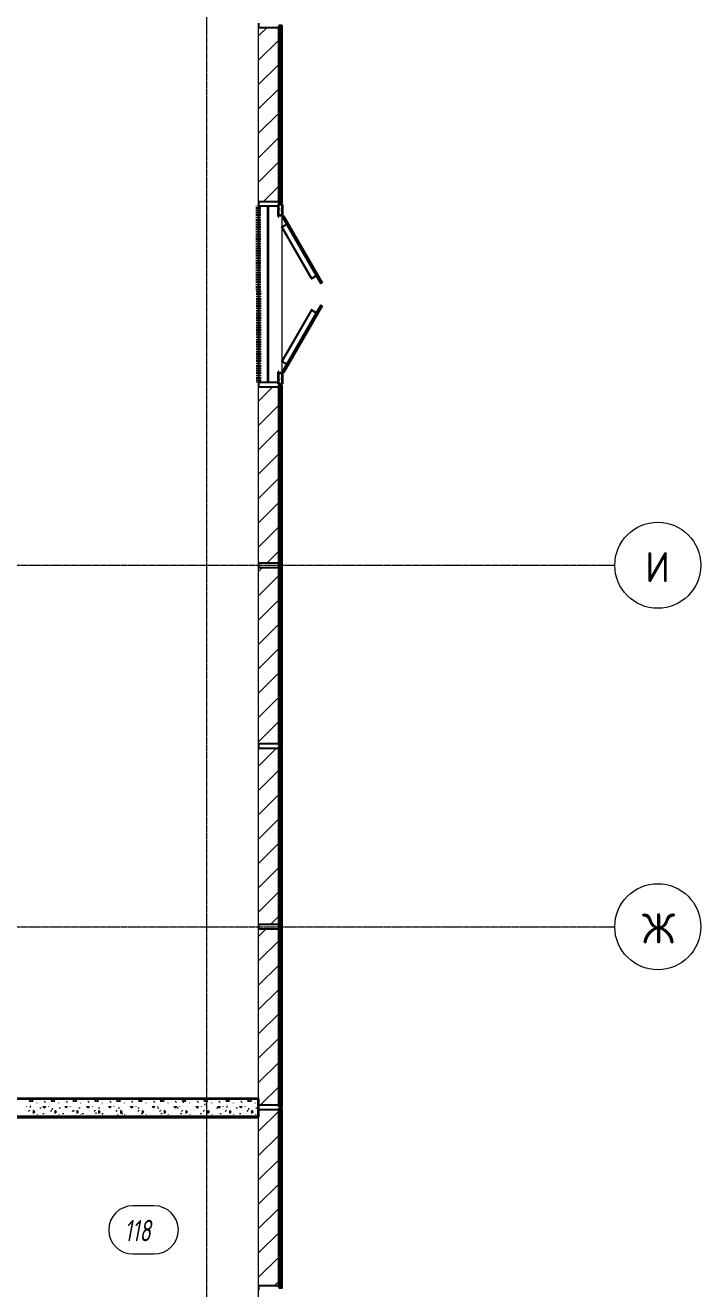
# Model space of a CAD drawing. Header units: millimetres. Extents: x -4948 to 42228, y -4856 to 69378.
# Drawn here: x 34370 to 42228, y 46285 to 60967 of the extents above; entities that cross this region are included whole.
import ezdxf

# ---------------------------------------------------------------- set-up
doc = ezdxf.new("R2010")
doc.units = ezdxf.units.MM
doc.linetypes.add('Линия сетки', pattern=[22.225, 12.7, -3.175, 3.175, -3.175])
doc.linetypes.add('Штрих 3 х 1_5 мм', pattern=[4.5, 3, -1.5])
for name, color, linetype, lineweight in [('A-AREA', 32, 'Continuous', 9), ('A-AREA-IDEN', 2, 'Continuous', 30), ('A-DETL-THIN', 151, 'Continuous', 13), ('A-FLOR', 192, 'Continuous', 13), ('A-GLAZ-CURT', 52, 'Continuous', 9), ('A-GLAZ-CWMG', 51, 'Continuous', 9), ('A-WALL', 113, 'Continuous', 13), ('A-WALL-PATT', 111, 'Continuous', 13), ('I-WALL', 2, 'Continuous', 13), ('S-GRID', 1, 'Continuous', 30), ('S-GRID-IDEN', 1, 'Continuous', 30)]:
    doc.layers.add(name, color=color, linetype=linetype, lineweight=lineweight)
doc.styles.add('GOST Common', font='GOST_Common.ttf', dxfattribs={"height": 350})
doc.styles.add('ISOCPEUR_B_I', font='', dxfattribs={"width": 0.7, "height": 250})
doc.styles.get('ISOCPEUR_B_I').set_extended_font_data('ISOCPEUR', italic=True, bold=True)
pattern_1 = [(45, (0, 0), (-141.42136, 141.42136), [])]

# ---------------------------------------------------------------- blocks, each defined once
blk = doc.blocks.new('27ELB-RD-AR-0000-BIM_rvt-1-1 этаж отм_ _0_000 лотки')
at = {"layer": 'A-GLAZ-CWMG'}
h = blk.add_hatch(dxfattribs=at)
h.set_pattern_fill('FP_4', color=252, style=0, pattern_type=2)
h.set_pattern_definition(pattern_1)
h.paths.add_polyline_path([(37084, 59117), (37319, 59117), (37319, 60942), (37084, 60942), (37084, 60519)], flags=0)
h = blk.add_hatch(dxfattribs=at)
h.set_pattern_fill('FP_3', color=252, style=0, pattern_type=2)
h.set_pattern_definition(pattern_1)
h.paths.add_polyline_path([(37319, 58917), (37319, 59117), (37084, 59117), (37084, 58917)], flags=0)
h = blk.add_hatch(dxfattribs=at)
h.set_pattern_fill('FP_3', color=252, style=0, pattern_type=2)
h.set_pattern_definition(pattern_1)
h.paths.add_polyline_path([(37084, 56257), (37319, 56257), (37319, 56767), (37084, 56767)], flags=0)
h = blk.add_hatch(dxfattribs=at)
h.set_pattern_fill('FP_3', color=252, style=0, pattern_type=2)
h.set_pattern_definition(pattern_1)
h.paths.add_polyline_path([(37084, 54717), (37319, 54717), (37319, 56257), (37084, 56257), (37084, 55104)], flags=0)
h = blk.add_hatch(dxfattribs=at)
h.set_pattern_fill('FP_3', color=252, style=0, pattern_type=2)
h.set_pattern_definition(pattern_1)
h.paths.add_polyline_path([(37319, 52617), (37319, 54667), (37084, 54667), (37084, 52617)], flags=0)
h = blk.add_hatch(dxfattribs=at)
h.set_pattern_fill('FP_3', color=252, style=0, pattern_type=2)
h.set_pattern_definition(pattern_1)
h.paths.add_polyline_path([(37319, 50517), (37319, 52567), (37084, 52567), (37084, 50517)], flags=0)
h = blk.add_hatch(dxfattribs=at)
h.set_pattern_fill('FP_3', color=252, style=0, pattern_type=2)
h.set_pattern_definition(pattern_1)
h.paths.add_polyline_path([(37084, 48417), (37319, 48417), (37319, 50467), (37084, 50467), (37084, 48492)], flags=0)
h = blk.add_hatch(dxfattribs=at)
h.set_pattern_fill('FP_4', color=252, style=0, pattern_type=2)
h.set_pattern_definition(pattern_1)
h.paths.add_polyline_path([(37319, 46317), (37319, 48367), (37084, 48367), (37084, 46317)], flags=0)
at = {"layer": 'A-AREA', "color": 252, "linetype": 'Штрих 3 х 1_5 мм', "lineweight": 70}
blk.add_line((37086, 56817), (37085, 58867), dxfattribs=at)
at = {"layer": 'A-AREA-IDEN', "color": 252, "lineweight": 9}
for p, q in [((35871, 47249), (35621, 47249)), ((35621, 46689), (35871, 46689))]:
    blk.add_line(p, q, dxfattribs=at)
for centre, start, end in [((35621, 46969), 90, 270), ((35871, 46969), 270, 90)]:
    blk.add_arc(centre, 280, start, end, dxfattribs=at)
at = {"layer": 'A-DETL-THIN', "color": 252, "lineweight": 9}
blk.add_line((37354, 59035), (37354, 56635), dxfattribs=at)
at = {"layer": 'A-GLAZ-CURT', "color": 252, "lineweight": 35}
for p, q in [((37319, 60960), (37319, 58899)), ((37354, 60960), (37319, 60960)), ((37354, 58899), (37354, 60960)), ((37361, 58885), (37312, 58885)), ((37312, 58885), (37312, 58840)), ((37319, 58899), (37354, 58899)), ((37361, 58818), (37361, 58885)), ((37312, 58840), (37319, 58840)), ((37319, 58835), (37312, 58835)), ((37312, 58835), (37312, 58746)), ((37312, 58746), (37319, 58746)), ((37319, 58840), (37319, 58835)), ((37319, 58746), (37319, 58760)), ((37319, 58760), (37354, 58760)), ((37354, 58813), (37354, 58818)), ((37354, 58818), (37361, 58818)), ((37361, 58813), (37354, 58813)), ((37354, 58760), (37354, 58746)), ((37354, 58746), (37361, 58746)), ((37361, 58746), (37361, 58813)), ((37361, 58746), (37811, 57967)), ((37374, 58754), (37824, 57974)), ((37361, 56938), (37811, 57718)), ((37374, 56931), (37824, 57710)), ((37319, 56938), (37312, 56938)), ((37312, 56938), (37312, 56849)), ((37312, 56849), (37319, 56849)), ((37319, 56844), (37312, 56844)), ((37312, 56844), (37312, 56799)), ((37319, 56924), (37319, 56938)), ((37354, 56924), (37319, 56924)), ((37319, 56849), (37319, 56844)), ((37361, 56938), (37354, 56938)), ((37354, 56938), (37354, 56924)), ((37354, 56866), (37354, 56871)), ((37354, 56871), (37361, 56871)), ((37361, 56866), (37354, 56866)), ((37361, 56871), (37361, 56938)), ((37361, 56799), (37361, 56866)), ((37312, 56799), (37361, 56799)), ((37319, 56785), (37319, 54699)), ((37354, 56785), (37319, 56785)), ((37354, 54699), (37354, 56785)), ((37319, 54699), (37354, 54699)), ((37319, 54685), (37319, 52599)), ((37354, 54685), (37319, 54685)), ((37354, 52599), (37354, 54685)), ((37319, 52599), (37354, 52599)), ((37319, 52585), (37319, 50499)), ((37354, 52585), (37319, 52585)), ((37354, 50499), (37354, 52585)), ((37319, 50499), (37354, 50499)), ((37319, 50485), (37319, 48399)), ((37354, 50485), (37319, 50485)), ((37354, 48399), (37354, 50485)), ((37319, 48399), (37354, 48399)), ((37319, 48385), (37319, 46299)), ((37354, 48385), (37319, 48385)), ((37354, 46299), (37354, 48385)), ((37319, 46299), (37354, 46299))]:
    blk.add_line(p, q, dxfattribs=at)
at = {"layer": 'A-GLAZ-CURT', "color": 252}
for p, q in [((37361, 58746), (37374, 58754)), ((37698, 58022), (37353, 58620)), ((37355, 58627), (37411, 58659)), ((37356, 58616), (37416, 58651)), ((37709, 58023), (37359, 58629)), ((37696, 58027), (37756, 58062)), ((37705, 58021), (37761, 58053)), ((37811, 57967), (37824, 57974)), ((37811, 57718), (37824, 57710)), ((37698, 57662), (37353, 57064)), ((37709, 57661), (37359, 57055)), ((37696, 57657), (37756, 57622)), ((37705, 57664), (37761, 57631)), ((37355, 57068), (37416, 57033)), ((37355, 57057), (37411, 57024)), ((37361, 56938), (37374, 56931))]:
    blk.add_line(p, q, dxfattribs=at)
for centre, start, end in [((37357, 58623), 120, 210), ((37702, 58025), 210, 300), ((37702, 57659), 60, 150), ((37357, 57061), 150, 240)]:
    blk.add_arc(centre, 5, start, end, dxfattribs=at)
at = {"layer": 'A-GLAZ-CWMG', "color": 252, "lineweight": 25}
for p, q in [((37084, 60992), (37084, 60942)), ((37084, 60942), (37319, 60942)), ((37319, 60942), (37319, 60960)), ((37319, 60960), (37354, 60960)), ((37354, 60960), (37354, 60974))]:
    blk.add_line(p, q, dxfattribs=at)
at = {"layer": 'A-GLAZ-CWMG', "color": 252}
for p, q in [((37084, 59117), (37084, 60942)), ((37084, 58917), (37084, 59117)), ((37084, 56257), (37084, 56767)), ((37084, 54717), (37084, 56257)), ((37084, 52617), (37084, 54667)), ((37084, 50517), (37084, 52567)), ((37084, 48492), (37084, 50467)), ((37084, 46317), (37084, 48277))]:
    blk.add_line(p, q, dxfattribs=at)
at = {"layer": 'A-GLAZ-CWMG', "color": 252, "lineweight": 25, "extrusion": (0, 0, -1)}
for p, q in [((37319, 58917), (37084, 58917)), ((37084, 58917), (37084, 58867)), ((37319, 58899), (37319, 58917)), ((37354, 58899), (37319, 58899)), ((37319, 58867), (37319, 58885)), ((37319, 58885), (37354, 58885)), ((37354, 58885), (37354, 58899)), ((37084, 58867), (37319, 58867)), ((37319, 56817), (37084, 56817)), ((37084, 56817), (37084, 56767)), ((37084, 56767), (37319, 56767)), ((37319, 56799), (37319, 56817)), ((37354, 56799), (37319, 56799)), ((37319, 56767), (37319, 56785)), ((37319, 56785), (37354, 56785)), ((37354, 56785), (37354, 56799)), ((37319, 54717), (37084, 54717)), ((37084, 54717), (37084, 54667)), ((37084, 54667), (37319, 54667)), ((37319, 54699), (37319, 54717)), ((37354, 54699), (37319, 54699)), ((37319, 54667), (37319, 54685)), ((37319, 54685), (37354, 54685)), ((37354, 54685), (37354, 54699)), ((37319, 52617), (37084, 52617)), ((37084, 52617), (37084, 52567)), ((37084, 52567), (37319, 52567)), ((37319, 52599), (37319, 52617)), ((37354, 52599), (37319, 52599)), ((37319, 52567), (37319, 52585)), ((37319, 52585), (37354, 52585)), ((37354, 52585), (37354, 52599)), ((37319, 50517), (37084, 50517)), ((37084, 50517), (37084, 50467)), ((37319, 50499), (37319, 50517)), ((37084, 50467), (37319, 50467)), ((37354, 50499), (37319, 50499)), ((37319, 50467), (37319, 50485)), ((37319, 50485), (37354, 50485)), ((37354, 50485), (37354, 50499)), ((37319, 48417), (37084, 48417)), ((37084, 48417), (37084, 48367)), ((37084, 48367), (37319, 48367)), ((37319, 48399), (37319, 48417)), ((37354, 48399), (37319, 48399)), ((37319, 48367), (37319, 48385)), ((37319, 48385), (37354, 48385)), ((37354, 48385), (37354, 48399)), ((37319, 46317), (37084, 46317)), ((37084, 46317), (37084, 46267)), ((37319, 46299), (37319, 46317)), ((37354, 46299), (37319, 46299)), ((37354, 46285), (37354, 46299))]:
    blk.add_line(p, q, dxfattribs=at)
at = {"layer": 'A-WALL', "color": 252, "lineweight": 9}
for p, q in [((32554, 48292), (37084, 48292)), ((37084, 48292), (32554, 48292))]:
    blk.add_line(p, q, dxfattribs=at)
at = {"layer": 'A-WALL-PATT', "color": 252, "linetype": 'Continuous', "lineweight": 9}
for p, q in [((34417, 48466), (34439, 48489)), ((34417, 48466), (34462, 48466)), ((34462, 48466), (34439, 48489)), ((34607, 48451), (34591, 48466)), ((34671, 48466), (34693, 48489)), ((34671, 48466), (34716, 48466)), ((34716, 48466), (34693, 48489)), ((34861, 48451), (34845, 48466)), ((34925, 48466), (34947, 48489)), ((34925, 48466), (34970, 48466)), ((34970, 48466), (34947, 48489)), ((35115, 48451), (35099, 48466)), ((35179, 48466), (35201, 48489)), ((35179, 48466), (35224, 48466)), ((35224, 48466), (35201, 48489)), ((35369, 48451), (35353, 48466)), ((35433, 48466), (35455, 48489)), ((35433, 48466), (35478, 48466)), ((35478, 48466), (35455, 48489)), ((35623, 48451), (35607, 48466)), ((35687, 48466), (35709, 48489)), ((35687, 48466), (35732, 48466)), ((35732, 48466), (35709, 48489)), ((35877, 48451), (35861, 48466)), ((35941, 48466), (35963, 48489)), ((35941, 48466), (35986, 48466)), ((35957, 48470), (35957, 48485)), ((35986, 48466), (35963, 48489)), ((36131, 48451), (36115, 48466)), ((36195, 48466), (36217, 48489)), ((36195, 48466), (36240, 48466)), ((36211, 48444), (36211, 48460)), ((36240, 48466), (36217, 48489)), ((36385, 48451), (36369, 48466)), ((36449, 48466), (36471, 48489)), ((36449, 48466), (36494, 48466)), ((36494, 48466), (36471, 48489)), ((36639, 48451), (36623, 48466)), ((36703, 48466), (36725, 48489)), ((36703, 48466), (36748, 48466)), ((36748, 48466), (36725, 48489)), ((36893, 48451), (36877, 48466)), ((36957, 48466), (36979, 48489)), ((36957, 48466), (37002, 48466)), ((37002, 48466), (36979, 48489)), ((34389, 48399), (34389, 48403)), ((34409, 48343), (34425, 48359)), ((34433, 48393), (34433, 48409)), ((34480, 48339), (34464, 48355)), ((34465, 48323), (34465, 48355)), ((34465, 48324), (34481, 48339)), ((34508, 48443), (34508, 48447)), ((34512, 48308), (34512, 48312)), ((34538, 48387), (34554, 48387)), ((34576, 48403), (34608, 48403)), ((34591, 48387), (34576, 48403)), ((34576, 48323), (34592, 48323)), ((34592, 48387), (34608, 48403)), ((34643, 48399), (34643, 48403)), ((34663, 48343), (34679, 48359)), ((34687, 48368), (34687, 48384)), ((34734, 48339), (34718, 48355)), ((34719, 48323), (34719, 48355)), ((34719, 48324), (34735, 48339)), ((34762, 48443), (34762, 48447)), ((34766, 48387), (34782, 48387)), ((34766, 48308), (34766, 48312)), ((34804, 48323), (34820, 48323)), ((34830, 48403), (34862, 48403)), ((34845, 48387), (34830, 48403)), ((34846, 48387), (34862, 48403)), ((34897, 48399), (34897, 48403)), ((34917, 48343), (34933, 48359)), ((34941, 48343), (34941, 48358)), ((34988, 48339), (34972, 48355)), ((34973, 48323), (34973, 48355)), ((34973, 48324), (34989, 48339)), ((34995, 48387), (35011, 48387)), ((35016, 48443), (35016, 48447)), ((35020, 48308), (35020, 48312)), ((35033, 48323), (35049, 48323)), ((35084, 48403), (35116, 48403)), ((35099, 48387), (35084, 48403)), ((35100, 48387), (35116, 48403)), ((35151, 48399), (35151, 48403)), ((35171, 48343), (35187, 48359)), ((35195, 48317), (35195, 48333)), ((35223, 48387), (35239, 48387)), ((35242, 48339), (35226, 48355)), ((35227, 48323), (35227, 48355)), ((35227, 48324), (35243, 48339)), ((35262, 48323), (35277, 48323)), ((35270, 48443), (35270, 48447)), ((35274, 48308), (35274, 48312)), ((35338, 48403), (35370, 48403)), ((35353, 48387), (35338, 48403)), ((35354, 48387), (35370, 48403)), ((35405, 48399), (35405, 48403)), ((35425, 48343), (35441, 48359)), ((35449, 48292), (35449, 48308)), ((35452, 48387), (35468, 48387)), ((35496, 48339), (35480, 48355)), ((35481, 48323), (35481, 48355)), ((35481, 48324), (35497, 48339)), ((35490, 48323), (35506, 48323)), ((35524, 48443), (35524, 48447)), ((35528, 48308), (35528, 48312)), ((35592, 48403), (35624, 48403)), ((35607, 48387), (35592, 48403)), ((35608, 48387), (35624, 48403)), ((35659, 48399), (35659, 48403)), ((35679, 48343), (35695, 48359)), ((35681, 48387), (35697, 48387)), ((35719, 48323), (35735, 48323)), ((35750, 48339), (35734, 48355)), ((35735, 48323), (35735, 48355)), ((35735, 48324), (35751, 48339)), ((35778, 48443), (35778, 48447)), ((35782, 48308), (35782, 48312)), ((35846, 48403), (35878, 48403)), ((35861, 48387), (35846, 48403)), ((35862, 48387), (35878, 48403)), ((35909, 48387), (35925, 48387)), ((35913, 48399), (35913, 48403)), ((35933, 48343), (35949, 48359)), ((35947, 48323), (35963, 48323)), ((36004, 48339), (35988, 48355)), ((35989, 48323), (35989, 48355)), ((35989, 48324), (36005, 48339)), ((36032, 48443), (36032, 48447)), ((36036, 48308), (36036, 48312)), ((36100, 48403), (36132, 48403)), ((36115, 48387), (36100, 48403)), ((36116, 48387), (36132, 48403)), ((36138, 48387), (36154, 48387)), ((36167, 48399), (36167, 48403)), ((36176, 48323), (36192, 48323)), ((36187, 48343), (36203, 48359)), ((36258, 48339), (36242, 48355)), ((36243, 48323), (36243, 48355)), ((36243, 48324), (36259, 48339)), ((36286, 48443), (36286, 48447)), ((36290, 48308), (36290, 48312)), ((36354, 48403), (36386, 48403)), ((36369, 48387), (36354, 48403)), ((36366, 48387), (36382, 48387)), ((36370, 48387), (36386, 48403)), ((36405, 48323), (36420, 48323)), ((36421, 48399), (36421, 48403)), ((36441, 48343), (36457, 48359)), ((36465, 48419), (36465, 48435)), ((36512, 48339), (36496, 48355)), ((36497, 48323), (36497, 48355)), ((36497, 48324), (36513, 48339)), ((36540, 48443), (36540, 48447)), ((36544, 48308), (36544, 48312)), ((36595, 48387), (36611, 48387)), ((36608, 48403), (36640, 48403)), ((36623, 48387), (36608, 48403)), ((36624, 48387), (36640, 48403)), ((36633, 48323), (36649, 48323)), ((36675, 48399), (36675, 48403)), ((36695, 48343), (36711, 48359)), ((36719, 48393), (36719, 48409)), ((36766, 48339), (36750, 48355)), ((36751, 48323), (36751, 48355)), ((36751, 48324), (36767, 48339)), ((36794, 48443), (36794, 48447)), ((36798, 48308), (36798, 48312)), ((36824, 48387), (36840, 48387)), ((36862, 48403), (36894, 48403)), ((36877, 48387), (36862, 48403)), ((36862, 48323), (36878, 48323)), ((36878, 48387), (36894, 48403)), ((36929, 48399), (36929, 48403)), ((36949, 48343), (36965, 48359)), ((36973, 48368), (36973, 48384)), ((37020, 48339), (37004, 48355)), ((37005, 48323), (37005, 48355)), ((37005, 48324), (37021, 48339)), ((37048, 48443), (37048, 48447)), ((37052, 48387), (37068, 48387)), ((37052, 48308), (37052, 48312)), ((34377, 48292), (34377, 48296)), ((34413, 48277), (34398, 48292)), ((34476, 48277), (34484, 48292)), ((34631, 48292), (34631, 48296)), ((34667, 48277), (34652, 48292)), ((34730, 48277), (34738, 48292)), ((34885, 48292), (34885, 48296)), ((34921, 48277), (34906, 48292)), ((34984, 48277), (34992, 48292)), ((35139, 48292), (35139, 48296)), ((35175, 48277), (35160, 48292)), ((35238, 48277), (35246, 48292)), ((35393, 48292), (35393, 48296)), ((35429, 48277), (35414, 48292)), ((35492, 48277), (35500, 48292)), ((35647, 48292), (35647, 48296)), ((35683, 48277), (35668, 48292)), ((35746, 48277), (35754, 48292)), ((35901, 48292), (35901, 48296)), ((35937, 48277), (35922, 48292)), ((36000, 48277), (36008, 48292)), ((36155, 48292), (36155, 48296)), ((36191, 48277), (36176, 48292)), ((36254, 48277), (36262, 48292)), ((36409, 48292), (36409, 48296)), ((36445, 48277), (36430, 48292)), ((36508, 48277), (36516, 48292)), ((36663, 48292), (36663, 48296)), ((36699, 48277), (36684, 48292)), ((36762, 48277), (36770, 48292)), ((36917, 48292), (36917, 48296)), ((36953, 48277), (36938, 48292)), ((37016, 48277), (37024, 48292))]:
    blk.add_line(p, q, dxfattribs=at)
at = {"layer": 'I-WALL', "color": 252, "lineweight": 35}
for p, q in [((37084, 48492), (33659, 48492)), ((37084, 48292), (37084, 48492)), ((32569, 48277), (37084, 48277)), ((37084, 48277), (37084, 48292))]:
    blk.add_line(p, q, dxfattribs=at)
at = {"layer": 'A-AREA-IDEN', "color": 252, "style": 'ISOCPEUR_B_I', "width": 0.7}
blk.add_text('118', height=250, dxfattribs=at).set_placement((35524, 46836))
blk = doc.blocks.new('Ось сетки - Заголовок сетки - Окружность Simplex-5213-1 этаж отм_ _0_000 лотки')
at = {"layer": 'S-GRID-IDEN', "color": 7, "lineweight": 9}
blk.add_circle((0, 0), 5, dxfattribs=at)
blk = doc.blocks.new('27ELB-RD-KR2-0000-BIM_rvt-1-1 этаж отм_ _0_000 лотки')
at = {"layer": 'A-FLOR', "color": 252, "lineweight": 15}
for p, q in [((37084, 48492), (37084, 60992)), ((37084, 44592), (37084, 48277))]:
    blk.add_line(p, q, dxfattribs=at)
at = {"layer": 'A-WALL', "color": 252, "lineweight": 15}
for p, q in [((37084, 56817), (37084, 58867)), ((37086, 58867), (37086, 56817)), ((37086, 56817), (37086, 58867)), ((37088, 58867), (37088, 56817)), ((37088, 56817), (37088, 58867)), ((37188, 56817), (37188, 58867)), ((37200, 58867), (37200, 56817))]:
    blk.add_line(p, q, dxfattribs=at)
at = {"layer": 'S-GRID', "color": 252, "linetype": 'Линия сетки', "lineweight": 9}
for p, q in [((36484, -4856), (36484, 68378)), ((-4948, 54692), (41228, 54692)), ((-4948, 50492), (41228, 50492))]:
    blk.add_line(p, q, dxfattribs=at)
at = {"color": 252, "lineweight": 5, "xscale": 99.99999999999993, "yscale": 99.99999999999993, "zscale": 99.99999999999993, "rotation": 269.9999999999994}
for p in [(41728, 54692), (41728, 50492)]:
    blk.add_blockref('Ось сетки - Заголовок сетки - Окружность Simplex-5213-1 этаж отм_ _0_000 лотки', p, dxfattribs=at)
at = {"layer": 'S-GRID-IDEN', "color": 252, "lineweight": 9, "char_height": 350, "attachment_point": 1, "style": 'GOST Common'}
for s, insert, width in [('\\fGOST Common|b0|i0|c204|p34|;И', (41580, 54847), 344.73), ('\\fGOST Common|b0|i0|c204|p34|;Ж', (41544, 50647), 432.91)]:
    blk.add_mtext(s, dxfattribs=dict(at, insert=insert, width=width))

msp = doc.modelspace()

# ---------------------------------------------------------------- block references
at = {"lineweight": 5}
for name in ['27ELB-RD-KR2-0000-BIM_rvt-1-1 этаж отм_ _0_000 лотки', '27ELB-RD-AR-0000-BIM_rvt-1-1 этаж отм_ _0_000 лотки']:
    msp.add_blockref(name, (0, 0), dxfattribs=at)

doc.saveas('drawing.dxf')
